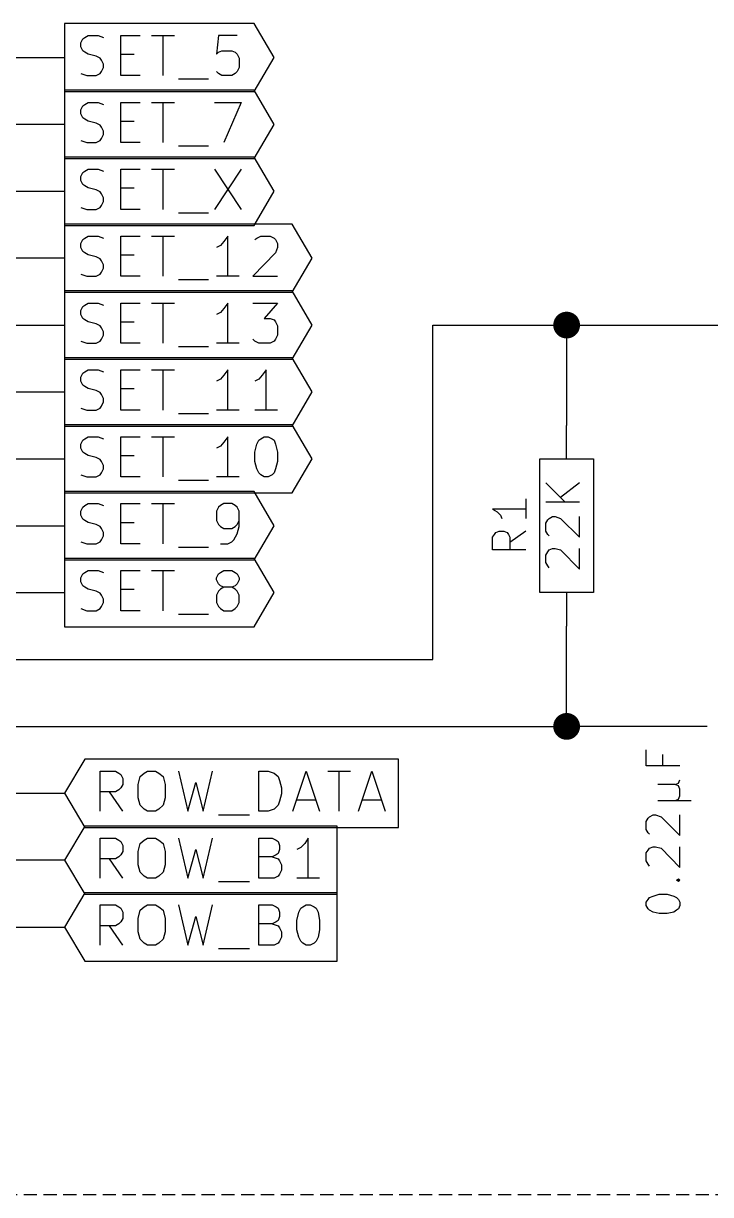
# Model space of a CAD drawing. Extents: x 18 to 282, y -194 to -20.
# Drawn here: x 220.69 to 246.76, y -93.98 to -49.5 of the extents above; entities that cross this region are included whole.
import ezdxf

# ---------------------------------------------------------------- set-up
doc = ezdxf.new("R2010")
doc.units = 0
doc.header["$MEASUREMENT"] = 0
doc.linetypes.add('DASHED', pattern=[0.75, 0.5, -0.25])
for name, color, linetype in [('BLUE3', 171, 'CONTINUOUS'), ('CYAN2', 4, 'CONTINUOUS'), ('GREEN2', 3, 'CONTINUOUS'), ('RED2', 1, 'CONTINUOUS')]:
    doc.layers.add(name, color=color, linetype=linetype)

msp = doc.modelspace()

# ---------------------------------------------------------------- linework, layer by layer
at = {"layer": 'BLUE3', "linetype": 'DASHED'}
msp.add_line((139.7, -93.98), (281.94, -93.98), dxfattribs=at)
at = {"layer": 'CYAN2', "linetype": 'CONTINUOUS'}
for p, q in [((240.513, -66.9544), (241.249, -67.691)), ((241.783, -66.9544), (241.071, -67.5132)), ((239.751, -67.564), (239.751, -68.3006)), ((239.751, -67.945), (238.481, -67.945)), ((238.481, -67.945), (238.658, -68.0466)), ((238.658, -68.0466), (238.785, -68.1736)), ((241.783, -67.691), (240.513, -67.691)), ((238.785, -68.1736), (238.836, -68.3006)), ((240.513, -68.4784), (240.589, -68.3514)), ((240.513, -68.7832), (240.513, -68.4784)), ((240.589, -68.3514), (240.64, -68.3006)), ((240.64, -68.3006), (240.767, -68.2244)), ((240.767, -68.2244), (240.868, -68.2244)), ((240.868, -68.2244), (241.071, -68.3006)), ((241.071, -68.3006), (241.783, -69.0118)), ((241.783, -69.0118), (241.783, -68.2244)), ((238.481, -69.0118), (238.557, -68.9102)), ((238.557, -68.9102), (238.608, -68.834)), ((238.608, -68.834), (238.735, -68.7832)), ((238.735, -68.7832), (238.912, -68.7832)), ((238.912, -68.7832), (239.039, -68.834)), ((239.039, -68.834), (239.09, -68.9102)), ((239.09, -68.9102), (239.141, -69.0118)), ((239.751, -68.7832), (239.141, -69.215)), ((240.589, -68.9102), (240.513, -68.7832)), ((240.64, -68.961), (240.589, -68.9102)), ((238.481, -69.4944), (238.481, -69.0118)), ((239.141, -69.0118), (239.141, -69.4944)), ((239.751, -69.4944), (238.481, -69.4944)), ((240.513, -69.6976), (240.589, -69.5706)), ((240.513, -69.977), (240.513, -69.6976)), ((240.589, -69.5706), (240.64, -69.4944)), ((240.64, -69.4944), (240.767, -69.4436)), ((240.767, -69.4436), (240.868, -69.4436)), ((240.868, -69.4436), (241.071, -69.4944)), ((241.071, -69.4944), (241.783, -70.231)), ((241.783, -70.231), (241.783, -69.4436)), ((240.589, -70.104), (240.513, -69.977)), ((240.64, -70.1802), (240.589, -70.104)), ((244.323, -77.6986), (244.323, -77.089)), ((244.932, -77.2668), (244.932, -77.6986)), ((245.593, -77.6986), (244.323, -77.6986)), ((245.542, -78.359), (245.593, -78.232)), ((245.415, -78.4098), (244.754, -78.4098)), ((245.415, -78.4098), (245.542, -78.359)), ((245.542, -78.4606), (245.415, -78.4098)), ((245.593, -78.5876), (245.542, -78.4606)), ((245.593, -78.8416), (245.593, -78.5876)), ((244.754, -79.0194), (246.024, -79.0194)), ((245.415, -79.0194), (245.542, -78.9686)), ((245.542, -78.9686), (245.593, -78.8416)), ((244.45, -79.629), (244.577, -79.5528)), ((244.577, -79.5528), (244.678, -79.5528)), ((244.678, -79.5528), (244.881, -79.629)), ((245.593, -80.3402), (245.593, -79.5528)), ((244.323, -79.8068), (244.399, -79.6798)), ((244.323, -80.1116), (244.323, -79.8068)), ((244.399, -79.6798), (244.45, -79.629)), ((244.881, -79.629), (245.593, -80.3402)), ((244.399, -80.2386), (244.323, -80.1116)), ((244.45, -80.2894), (244.399, -80.2386)), ((244.323, -81.0006), (244.399, -80.899)), ((244.399, -80.899), (244.45, -80.8228)), ((244.45, -80.8228), (244.577, -80.772)), ((244.577, -80.772), (244.678, -80.772)), ((244.678, -80.772), (244.881, -80.8228)), ((244.881, -80.8228), (245.593, -81.5594)), ((245.593, -81.5594), (245.593, -80.772)), ((244.323, -81.3054), (244.323, -81.0006)), ((244.399, -81.4324), (244.323, -81.3054)), ((244.45, -81.5086), (244.399, -81.4324)), ((245.466, -82.042), (245.542, -81.9912)), ((245.542, -82.0928), (245.466, -82.042)), ((245.466, -82.042), (245.593, -82.042)), ((245.542, -81.9912), (245.593, -82.042)), ((245.593, -82.042), (245.542, -82.0928)), ((244.399, -82.7786), (244.45, -82.7024)), ((244.45, -82.7024), (244.577, -82.6516)), ((244.577, -82.6516), (244.805, -82.5754)), ((244.805, -82.5754), (245.11, -82.5754)), ((245.11, -82.5754), (245.364, -82.6516)), ((245.364, -82.6516), (245.466, -82.7024)), ((245.466, -82.7024), (245.542, -82.7786)), ((244.323, -82.8802), (244.399, -82.7786)), ((244.323, -83.0072), (244.323, -82.8802)), ((244.399, -83.1342), (244.323, -83.0072)), ((244.45, -83.185), (244.399, -83.1342)), ((245.542, -83.1342), (245.466, -83.185)), ((245.542, -82.7786), (245.593, -82.8802)), ((245.593, -83.0072), (245.542, -83.1342)), ((245.593, -82.8802), (245.593, -83.0072)), ((244.577, -83.2612), (244.45, -83.185)), ((244.805, -83.312), (244.577, -83.2612)), ((245.11, -83.312), (244.805, -83.312)), ((245.364, -83.2612), (245.11, -83.312)), ((245.466, -83.185), (245.364, -83.2612))]:
    msp.add_line(p, q, dxfattribs=at)
at = {"layer": 'GREEN2', "linetype": 'CONTINUOUS'}
for p, q in [((210.82, -50.8), (222.25, -50.8)), ((222.25, -53.34), (210.82, -53.34)), ((210.82, -55.88), (222.25, -55.88)), ((222.25, -58.42), (210.82, -58.42)), ((210.82, -60.96), (222.25, -60.96)), ((236.22, -73.66), (236.22, -60.96)), ((236.22, -60.96), (241.3, -60.96)), ((241.3, -60.96), (241.3, -64.77)), ((241.3, -60.96), (256.54, -60.96)), ((210.82, -63.5), (222.25, -63.5)), ((210.82, -66.04), (222.25, -66.04)), ((210.82, -68.58), (222.25, -68.58)), ((210.82, -71.12), (222.25, -71.12)), ((241.3, -76.2), (241.3, -72.39)), ((210.82, -73.66), (236.22, -73.66)), ((210.82, -76.2), (241.3, -76.2)), ((243.84, -76.2), (241.3, -76.2)), ((210.82, -78.74), (222.25, -78.74)), ((222.25, -81.28), (210.82, -81.28)), ((210.82, -83.82), (222.25, -83.82))]:
    msp.add_line(p, q, dxfattribs=at)
at = {"layer": 'GREEN2', "const_width": 0.508}
for points in [[(241.046, -60.96, 1), (241.554, -60.96, 1)], [(241.046, -76.2, 1), (241.554, -76.2, 1)]]:
    msp.add_lwpolyline(points, format="xyb", close=True, dxfattribs=at)
at = {"layer": 'RED2', "linetype": 'CONTINUOUS'}
for p, q in [((229.438, -49.5046), (222.25, -49.5046)), ((222.25, -49.5046), (222.25, -50.8)), ((230.2, -50.8), (229.438, -49.5046)), ((222.86, -50.2412), (222.936, -50.0888)), ((222.86, -50.3936), (222.86, -50.2412)), ((222.936, -50.0888), (223.012, -50.038)), ((223.012, -50.038), (223.139, -49.9618)), ((223.139, -49.9618), (223.52, -49.9618)), ((223.52, -49.9618), (223.723, -50.038)), ((224.384, -51.4858), (224.384, -49.9618)), ((224.384, -49.9618), (225.12, -49.9618)), ((225.552, -49.9618), (226.416, -49.9618)), ((225.984, -51.4858), (225.984, -49.9618)), ((228.092, -49.9618), (228.016, -50.673)), ((228.803, -49.9618), (228.092, -49.9618)), ((222.936, -50.546), (222.86, -50.3936)), ((223.012, -50.5968), (222.936, -50.546)), ((223.139, -50.673), (223.012, -50.5968)), ((223.444, -50.7492), (223.139, -50.673)), ((224.384, -50.673), (224.892, -50.673)), ((228.016, -50.673), (228.092, -50.5968)), ((228.092, -50.5968), (228.219, -50.546)), ((228.219, -50.546), (228.6, -50.546)), ((228.6, -50.546), (228.727, -50.5968)), ((228.727, -50.5968), (228.803, -50.673)), ((228.803, -50.673), (228.879, -50.8254)), ((222.25, -50.8), (222.25, -52.0954)), ((223.596, -50.8254), (223.444, -50.7492)), ((223.647, -50.9016), (223.596, -50.8254)), ((223.723, -51.054), (223.647, -50.9016)), ((223.723, -51.181), (223.723, -51.054)), ((228.879, -50.8254), (228.879, -51.181)), ((229.438, -52.0954), (230.2, -50.8)), ((222.86, -51.4096), (223.088, -51.4858)), ((223.088, -51.4858), (223.444, -51.4858)), ((223.444, -51.4858), (223.596, -51.4096)), ((223.596, -51.4096), (223.647, -51.3334)), ((223.647, -51.3334), (223.723, -51.181)), ((225.12, -51.4858), (224.384, -51.4858)), ((228.092, -51.4096), (228.016, -51.3334)), ((228.219, -51.4858), (228.092, -51.4096)), ((228.6, -51.4858), (228.219, -51.4858)), ((228.727, -51.4096), (228.6, -51.4858)), ((228.803, -51.3334), (228.727, -51.4096)), ((228.879, -51.181), (228.803, -51.3334)), ((226.568, -51.6128), (227.711, -51.6128)), ((229.438, -52.0446), (222.25, -52.0446)), ((222.25, -52.0446), (222.25, -53.34)), ((222.25, -52.0954), (229.438, -52.0954)), ((230.2, -53.34), (229.438, -52.0446)), ((222.86, -52.7812), (222.936, -52.6288)), ((222.86, -52.9336), (222.86, -52.7812)), ((222.936, -52.6288), (223.012, -52.578)), ((223.012, -52.578), (223.139, -52.5018)), ((223.139, -52.5018), (223.52, -52.5018)), ((223.52, -52.5018), (223.723, -52.578)), ((224.384, -54.0258), (224.384, -52.5018)), ((224.384, -52.5018), (225.12, -52.5018)), ((225.552, -52.5018), (226.416, -52.5018)), ((225.984, -54.0258), (225.984, -52.5018)), ((227.94, -52.5018), (228.956, -52.5018)), ((228.956, -52.5018), (228.295, -54.0258)), ((222.25, -53.34), (222.25, -54.6354)), ((222.936, -53.086), (222.86, -52.9336)), ((223.012, -53.1368), (222.936, -53.086)), ((223.139, -53.213), (223.012, -53.1368)), ((223.444, -53.2892), (223.139, -53.213)), ((223.596, -53.3654), (223.444, -53.2892)), ((223.647, -53.4416), (223.596, -53.3654)), ((224.384, -53.213), (224.892, -53.213)), ((229.438, -54.6354), (230.2, -53.34)), ((223.723, -53.594), (223.647, -53.4416)), ((223.647, -53.8734), (223.723, -53.721)), ((223.723, -53.721), (223.723, -53.594)), ((222.86, -53.9496), (223.088, -54.0258)), ((223.088, -54.0258), (223.444, -54.0258)), ((223.444, -54.0258), (223.596, -53.9496)), ((223.596, -53.9496), (223.647, -53.8734)), ((225.12, -54.0258), (224.384, -54.0258)), ((226.568, -54.1528), (227.711, -54.1528)), ((229.438, -54.5846), (222.25, -54.5846)), ((222.25, -54.5846), (222.25, -55.88)), ((222.25, -54.6354), (229.438, -54.6354)), ((230.2, -55.88), (229.438, -54.5846)), ((222.936, -55.1688), (223.012, -55.118)), ((223.012, -55.118), (223.139, -55.0418)), ((223.139, -55.0418), (223.52, -55.0418)), ((223.52, -55.0418), (223.723, -55.118)), ((224.384, -56.5658), (224.384, -55.0418)), ((224.384, -55.0418), (225.12, -55.0418)), ((225.552, -55.0418), (226.416, -55.0418)), ((225.984, -56.5658), (225.984, -55.0418)), ((227.94, -55.0418), (228.956, -56.5658)), ((228.956, -55.0418), (227.94, -56.5658)), ((222.86, -55.3212), (222.936, -55.1688)), ((222.86, -55.4736), (222.86, -55.3212)), ((222.936, -55.626), (222.86, -55.4736)), ((222.25, -55.88), (222.25, -57.1754)), ((223.012, -55.6768), (222.936, -55.626)), ((223.139, -55.753), (223.012, -55.6768)), ((223.444, -55.8292), (223.139, -55.753)), ((223.596, -55.9054), (223.444, -55.8292)), ((223.647, -55.9816), (223.596, -55.9054)), ((223.723, -56.134), (223.647, -55.9816)), ((224.384, -55.753), (224.892, -55.753)), ((229.438, -57.1754), (230.2, -55.88)), ((223.596, -56.4896), (223.647, -56.4134)), ((223.647, -56.4134), (223.723, -56.261)), ((223.723, -56.261), (223.723, -56.134)), ((222.86, -56.4896), (223.088, -56.5658)), ((223.088, -56.5658), (223.444, -56.5658)), ((223.444, -56.5658), (223.596, -56.4896)), ((225.12, -56.5658), (224.384, -56.5658)), ((226.568, -56.6928), (227.711, -56.6928)), ((230.886, -57.1246), (222.25, -57.1246)), ((222.25, -57.1246), (222.25, -58.42)), ((222.25, -57.1754), (229.438, -57.1754)), ((231.648, -58.42), (230.886, -57.1246)), ((222.86, -57.8612), (222.936, -57.7088)), ((222.936, -57.7088), (223.012, -57.658)), ((223.012, -57.658), (223.139, -57.5818)), ((223.139, -57.5818), (223.52, -57.5818)), ((223.52, -57.5818), (223.723, -57.658)), ((224.384, -59.1058), (224.384, -57.5818)), ((224.384, -57.5818), (225.12, -57.5818)), ((225.552, -57.5818), (226.416, -57.5818)), ((225.984, -59.1058), (225.984, -57.5818)), ((228.295, -57.785), (228.168, -57.9374)), ((228.448, -57.5818), (228.295, -57.785)), ((228.448, -59.1058), (228.448, -57.5818)), ((229.464, -57.7088), (229.54, -57.658)), ((229.54, -57.658), (229.692, -57.5818)), ((229.692, -57.5818), (230.048, -57.5818)), ((230.048, -57.5818), (230.2, -57.658)), ((230.2, -57.658), (230.251, -57.7088)), ((230.251, -57.7088), (230.327, -57.8612)), ((222.86, -58.0136), (222.86, -57.8612)), ((222.936, -58.166), (222.86, -58.0136)), ((223.012, -58.2168), (222.936, -58.166)), ((223.139, -58.293), (223.012, -58.2168)), ((228.168, -57.9374), (228.016, -58.0136)), ((230.251, -58.2168), (229.387, -59.1058)), ((230.327, -58.0136), (230.251, -58.2168)), ((230.327, -57.8612), (230.327, -58.0136)), ((222.25, -58.42), (222.25, -59.7154)), ((223.444, -58.3692), (223.139, -58.293)), ((223.596, -58.4454), (223.444, -58.3692)), ((223.647, -58.5216), (223.596, -58.4454)), ((223.723, -58.674), (223.647, -58.5216)), ((223.723, -58.801), (223.723, -58.674)), ((224.384, -58.293), (224.892, -58.293)), ((230.886, -59.7154), (231.648, -58.42)), ((222.86, -59.0296), (223.088, -59.1058)), ((223.088, -59.1058), (223.444, -59.1058)), ((223.444, -59.1058), (223.596, -59.0296)), ((223.596, -59.0296), (223.647, -58.9534)), ((223.647, -58.9534), (223.723, -58.801)), ((225.12, -59.1058), (224.384, -59.1058)), ((228.879, -59.1058), (228.016, -59.1058)), ((229.387, -59.1058), (230.327, -59.1058)), ((226.568, -59.2328), (227.711, -59.2328)), ((230.886, -59.6646), (222.25, -59.6646)), ((222.25, -59.6646), (222.25, -60.96)), ((222.25, -59.7154), (230.886, -59.7154)), ((231.648, -60.96), (230.886, -59.6646)), ((222.86, -60.4012), (222.936, -60.2488)), ((222.86, -60.5536), (222.86, -60.4012)), ((222.936, -60.2488), (223.012, -60.198)), ((223.012, -60.198), (223.139, -60.1218)), ((223.139, -60.1218), (223.52, -60.1218)), ((223.52, -60.1218), (223.723, -60.198)), ((224.384, -61.6458), (224.384, -60.1218)), ((224.384, -60.1218), (225.12, -60.1218)), ((225.552, -60.1218), (226.416, -60.1218)), ((225.984, -61.6458), (225.984, -60.1218)), ((228.168, -60.4774), (228.016, -60.5536)), ((228.295, -60.325), (228.168, -60.4774)), ((228.448, -60.1218), (228.295, -60.325)), ((228.448, -61.6458), (228.448, -60.1218)), ((229.387, -60.1218), (230.327, -60.1218)), ((230.327, -60.1218), (229.819, -60.706)), ((222.936, -60.706), (222.86, -60.5536)), ((223.012, -60.7568), (222.936, -60.706)), ((223.139, -60.833), (223.012, -60.7568)), ((223.444, -60.9092), (223.139, -60.833)), ((223.596, -60.9854), (223.444, -60.9092)), ((224.384, -60.833), (224.892, -60.833)), ((229.819, -60.706), (230.048, -60.706)), ((230.048, -60.706), (230.2, -60.7568)), ((230.2, -60.7568), (230.251, -60.833)), ((230.251, -60.833), (230.327, -60.9854)), ((222.25, -60.96), (222.25, -62.2554)), ((223.647, -61.0616), (223.596, -60.9854)), ((223.723, -61.214), (223.647, -61.0616)), ((223.647, -61.4934), (223.723, -61.341)), ((223.723, -61.341), (223.723, -61.214)), ((230.327, -61.341), (230.251, -61.4934)), ((230.327, -60.9854), (230.327, -61.341)), ((230.886, -62.2554), (231.648, -60.96)), ((222.86, -61.5696), (223.088, -61.6458)), ((223.088, -61.6458), (223.444, -61.6458)), ((223.444, -61.6458), (223.596, -61.5696)), ((223.596, -61.5696), (223.647, -61.4934)), ((225.12, -61.6458), (224.384, -61.6458)), ((226.568, -61.7728), (227.711, -61.7728)), ((228.879, -61.6458), (228.016, -61.6458)), ((229.464, -61.5696), (229.387, -61.4934)), ((229.616, -61.6458), (229.464, -61.5696)), ((230.048, -61.6458), (229.616, -61.6458)), ((230.2, -61.5696), (230.048, -61.6458)), ((230.251, -61.4934), (230.2, -61.5696)), ((230.886, -62.2046), (222.25, -62.2046)), ((222.25, -62.2046), (222.25, -63.5)), ((222.25, -62.2554), (230.886, -62.2554)), ((231.648, -63.5), (230.886, -62.2046)), ((223.012, -62.738), (223.139, -62.6618)), ((223.139, -62.6618), (223.52, -62.6618)), ((223.52, -62.6618), (223.723, -62.738)), ((224.384, -64.1858), (224.384, -62.6618)), ((224.384, -62.6618), (225.12, -62.6618)), ((225.552, -62.6618), (226.416, -62.6618)), ((225.984, -64.1858), (225.984, -62.6618)), ((228.448, -62.6618), (228.295, -62.865)), ((228.448, -64.1858), (228.448, -62.6618)), ((229.895, -62.6618), (229.743, -62.865)), ((229.895, -64.1858), (229.895, -62.6618)), ((222.86, -62.9412), (222.936, -62.7888)), ((222.86, -63.0936), (222.86, -62.9412)), ((222.936, -63.246), (222.86, -63.0936)), ((222.936, -62.7888), (223.012, -62.738)), ((228.168, -63.0174), (228.016, -63.0936)), ((228.295, -62.865), (228.168, -63.0174)), ((229.616, -63.0174), (229.464, -63.0936)), ((229.743, -62.865), (229.616, -63.0174)), ((222.25, -63.5), (222.25, -64.7954)), ((223.012, -63.2968), (222.936, -63.246)), ((223.139, -63.373), (223.012, -63.2968)), ((223.444, -63.4492), (223.139, -63.373)), ((223.596, -63.5254), (223.444, -63.4492)), ((223.647, -63.6016), (223.596, -63.5254)), ((224.384, -63.373), (224.892, -63.373)), ((230.886, -64.7954), (231.648, -63.5)), ((223.596, -64.1096), (223.647, -64.0334)), ((223.723, -63.754), (223.647, -63.6016)), ((223.647, -64.0334), (223.723, -63.881)), ((223.723, -63.881), (223.723, -63.754)), ((222.86, -64.1096), (223.088, -64.1858)), ((223.088, -64.1858), (223.444, -64.1858)), ((223.444, -64.1858), (223.596, -64.1096)), ((225.12, -64.1858), (224.384, -64.1858)), ((226.568, -64.3128), (227.711, -64.3128)), ((228.879, -64.1858), (228.016, -64.1858)), ((230.327, -64.1858), (229.464, -64.1858)), ((230.886, -64.7446), (222.25, -64.7446)), ((222.25, -64.7446), (222.25, -66.04)), ((222.25, -64.7954), (230.886, -64.7954)), ((231.648, -66.04), (230.886, -64.7446)), ((241.3, -66.04), (241.3, -64.77)), ((222.86, -65.4812), (222.936, -65.3288)), ((222.936, -65.3288), (223.012, -65.278)), ((223.012, -65.278), (223.139, -65.2018)), ((223.139, -65.2018), (223.52, -65.2018)), ((223.52, -65.2018), (223.723, -65.278)), ((224.384, -66.7258), (224.384, -65.2018)), ((224.384, -65.2018), (225.12, -65.2018)), ((225.552, -65.2018), (226.416, -65.2018)), ((225.984, -66.7258), (225.984, -65.2018)), ((228.448, -65.2018), (228.295, -65.405)), ((228.448, -66.7258), (228.448, -65.2018)), ((229.54, -65.4812), (229.616, -65.3288)), ((229.616, -65.3288), (229.692, -65.278)), ((229.692, -65.278), (229.819, -65.2018)), ((229.819, -65.2018), (229.972, -65.2018)), ((229.972, -65.2018), (230.124, -65.278)), ((230.124, -65.278), (230.2, -65.3288)), ((230.2, -65.3288), (230.251, -65.4812)), ((222.86, -65.6336), (222.86, -65.4812)), ((222.936, -65.786), (222.86, -65.6336)), ((223.012, -65.8368), (222.936, -65.786)), ((228.168, -65.5574), (228.016, -65.6336)), ((228.295, -65.405), (228.168, -65.5574)), ((229.464, -65.786), (229.54, -65.4812)), ((229.464, -66.1416), (229.464, -65.786)), ((230.251, -65.4812), (230.327, -65.786)), ((230.327, -65.786), (230.327, -66.1416)), ((222.25, -66.04), (222.25, -67.3354)), ((223.139, -65.913), (223.012, -65.8368)), ((223.444, -65.9892), (223.139, -65.913)), ((223.596, -66.0654), (223.444, -65.9892)), ((223.647, -66.1416), (223.596, -66.0654)), ((223.723, -66.294), (223.647, -66.1416)), ((224.384, -65.913), (224.892, -65.913)), ((229.54, -66.421), (229.464, -66.1416)), ((230.327, -66.1416), (230.251, -66.421)), ((230.886, -67.3354), (231.648, -66.04)), ((240.284, -71.12), (240.284, -66.04)), ((240.284, -66.04), (242.316, -66.04)), ((242.316, -66.04), (242.316, -71.12)), ((222.86, -66.6496), (223.088, -66.7258)), ((223.444, -66.7258), (223.596, -66.6496)), ((223.596, -66.6496), (223.647, -66.5734)), ((223.647, -66.5734), (223.723, -66.421)), ((223.723, -66.421), (223.723, -66.294)), ((229.616, -66.5734), (229.54, -66.421)), ((229.692, -66.6496), (229.616, -66.5734)), ((229.819, -66.7258), (229.692, -66.6496)), ((230.124, -66.6496), (229.972, -66.7258)), ((230.2, -66.5734), (230.124, -66.6496)), ((230.251, -66.421), (230.2, -66.5734)), ((223.088, -66.7258), (223.444, -66.7258)), ((225.12, -66.7258), (224.384, -66.7258)), ((226.568, -66.8528), (227.711, -66.8528)), ((228.879, -66.7258), (228.016, -66.7258)), ((229.972, -66.7258), (229.819, -66.7258)), ((229.438, -67.2846), (222.25, -67.2846)), ((222.25, -67.2846), (222.25, -68.58)), ((222.25, -67.3354), (230.886, -67.3354)), ((230.2, -68.58), (229.438, -67.2846)), ((222.86, -68.0212), (222.936, -67.8688)), ((222.86, -68.1736), (222.86, -68.0212)), ((222.936, -67.8688), (223.012, -67.818)), ((223.012, -67.818), (223.139, -67.7418)), ((223.139, -67.7418), (223.52, -67.7418)), ((223.52, -67.7418), (223.723, -67.818)), ((224.384, -69.2658), (224.384, -67.7418)), ((224.384, -67.7418), (225.12, -67.7418)), ((225.552, -67.7418), (226.416, -67.7418)), ((225.984, -69.2658), (225.984, -67.7418)), ((228.092, -67.8688), (228.016, -68.0212)), ((228.016, -68.0212), (228.016, -68.3768)), ((228.168, -67.818), (228.092, -67.8688)), ((228.295, -67.7418), (228.168, -67.818)), ((228.6, -67.7418), (228.295, -67.7418)), ((228.727, -67.818), (228.6, -67.7418)), ((228.803, -67.8688), (228.727, -67.818)), ((228.879, -68.0212), (228.803, -67.8688)), ((228.879, -68.6054), (228.879, -68.0212)), ((222.936, -68.326), (222.86, -68.1736)), ((223.012, -68.3768), (222.936, -68.326)), ((223.139, -68.453), (223.012, -68.3768)), ((223.444, -68.5292), (223.139, -68.453)), ((224.384, -68.453), (224.892, -68.453)), ((228.016, -68.3768), (228.092, -68.5292)), ((228.803, -68.5292), (228.879, -68.3768)), ((222.25, -68.58), (222.25, -69.8754)), ((223.596, -68.6054), (223.444, -68.5292)), ((223.647, -68.6816), (223.596, -68.6054)), ((223.723, -68.834), (223.647, -68.6816)), ((223.723, -68.961), (223.723, -68.834)), ((228.092, -68.5292), (228.168, -68.6054)), ((228.168, -68.6054), (228.295, -68.6816)), ((228.295, -68.6816), (228.6, -68.6816)), ((228.6, -68.6816), (228.727, -68.6054)), ((228.676, -69.1134), (228.803, -68.8848)), ((228.727, -68.6054), (228.803, -68.5292)), ((228.803, -68.8848), (228.879, -68.6054)), ((229.438, -69.8754), (230.2, -68.58)), ((222.86, -69.1896), (223.088, -69.2658)), ((223.088, -69.2658), (223.444, -69.2658)), ((223.444, -69.2658), (223.596, -69.1896)), ((223.596, -69.1896), (223.647, -69.1134)), ((223.647, -69.1134), (223.723, -68.961)), ((225.12, -69.2658), (224.384, -69.2658)), ((228.168, -69.2658), (228.448, -69.2658)), ((228.448, -69.2658), (228.6, -69.1896)), ((228.6, -69.1896), (228.676, -69.1134)), ((229.438, -69.8246), (222.25, -69.8246)), ((222.25, -69.8246), (222.25, -71.12)), ((226.568, -69.3928), (227.711, -69.3928)), ((230.2, -71.12), (229.438, -69.8246)), ((222.25, -69.8754), (229.438, -69.8754)), ((222.86, -70.5612), (222.936, -70.4088)), ((222.86, -70.7136), (222.86, -70.5612)), ((222.936, -70.866), (222.86, -70.7136)), ((222.936, -70.4088), (223.012, -70.358)), ((223.012, -70.358), (223.139, -70.2818)), ((223.139, -70.2818), (223.52, -70.2818)), ((223.52, -70.2818), (223.723, -70.358)), ((224.384, -71.8058), (224.384, -70.2818)), ((224.384, -70.2818), (225.12, -70.2818)), ((225.552, -70.2818), (226.416, -70.2818)), ((225.984, -71.8058), (225.984, -70.2818)), ((228.016, -70.5612), (228.092, -70.4088)), ((228.016, -70.6374), (228.016, -70.5612)), ((228.092, -70.7898), (228.016, -70.6374)), ((228.092, -70.4088), (228.168, -70.358)), ((228.168, -70.358), (228.295, -70.2818)), ((228.295, -70.2818), (228.6, -70.2818)), ((228.6, -70.2818), (228.727, -70.358)), ((228.727, -70.358), (228.803, -70.4088)), ((228.803, -70.4088), (228.879, -70.5612)), ((228.879, -70.6374), (228.803, -70.7898)), ((228.879, -70.5612), (228.879, -70.6374)), ((222.25, -71.12), (222.25, -72.4154)), ((223.012, -70.9168), (222.936, -70.866)), ((223.139, -70.993), (223.012, -70.9168)), ((223.444, -71.0692), (223.139, -70.993)), ((223.596, -71.1454), (223.444, -71.0692)), ((223.647, -71.2216), (223.596, -71.1454)), ((224.384, -70.993), (224.892, -70.993)), ((228.092, -71.0692), (228.016, -71.2216)), ((228.168, -70.866), (228.092, -70.7898)), ((228.168, -70.993), (228.092, -71.0692)), ((228.295, -70.9168), (228.168, -70.866)), ((228.295, -70.9168), (228.168, -70.993)), ((228.6, -70.9168), (228.295, -70.9168)), ((228.727, -70.866), (228.6, -70.9168)), ((228.727, -70.993), (228.6, -70.9168)), ((228.803, -70.7898), (228.727, -70.866)), ((228.803, -71.0692), (228.727, -70.993)), ((228.879, -71.2216), (228.803, -71.0692)), ((229.438, -72.4154), (230.2, -71.12)), ((242.316, -71.12), (240.284, -71.12)), ((241.3, -71.12), (241.3, -72.39)), ((223.723, -71.374), (223.647, -71.2216)), ((223.647, -71.6534), (223.723, -71.501)), ((223.723, -71.501), (223.723, -71.374)), ((228.016, -71.2216), (228.016, -71.501)), ((228.016, -71.501), (228.092, -71.6534)), ((228.803, -71.6534), (228.879, -71.501)), ((228.879, -71.501), (228.879, -71.2216)), ((222.86, -71.7296), (223.088, -71.8058)), ((223.088, -71.8058), (223.444, -71.8058)), ((223.444, -71.8058), (223.596, -71.7296)), ((223.596, -71.7296), (223.647, -71.6534)), ((225.12, -71.8058), (224.384, -71.8058)), ((226.568, -71.9328), (227.711, -71.9328)), ((228.092, -71.6534), (228.168, -71.7296)), ((228.168, -71.7296), (228.295, -71.8058)), ((228.295, -71.8058), (228.6, -71.8058)), ((228.6, -71.8058), (228.727, -71.7296)), ((228.727, -71.7296), (228.803, -71.6534)), ((222.25, -72.4154), (229.438, -72.4154)), ((246.634, -76.2), (243.84, -76.2)), ((223.012, -77.4446), (222.25, -78.74)), ((234.925, -77.4446), (223.012, -77.4446)), ((234.925, -78.74), (234.925, -77.4446)), ((223.596, -79.4258), (223.596, -77.9018)), ((223.596, -77.9018), (224.18, -77.9018)), ((224.18, -77.9018), (224.307, -77.978)), ((224.307, -77.978), (224.384, -78.0288)), ((224.384, -78.0288), (224.46, -78.1812)), ((224.46, -78.1812), (224.46, -78.4098)), ((225.044, -78.4098), (225.12, -78.105)), ((225.12, -78.105), (225.273, -77.978)), ((225.273, -77.978), (225.4, -77.9018)), ((225.4, -77.9018), (225.704, -77.9018)), ((225.704, -77.9018), (225.831, -77.978)), ((225.831, -77.978), (225.984, -78.105)), ((225.984, -78.105), (226.06, -78.4098)), ((226.568, -77.9018), (226.924, -79.4258)), ((227.508, -79.4258), (227.863, -77.9018)), ((229.616, -79.4258), (229.616, -77.9018)), ((229.616, -77.9018), (229.972, -77.9018)), ((229.972, -77.9018), (230.2, -77.978)), ((230.2, -77.978), (230.353, -78.105)), ((230.353, -78.105), (230.403, -78.2574)), ((230.403, -78.2574), (230.48, -78.5368)), ((230.911, -79.4258), (231.419, -77.9018)), ((231.419, -77.9018), (231.927, -79.4258)), ((232.232, -77.9018), (233.096, -77.9018)), ((232.664, -79.4258), (232.664, -77.9018)), ((233.401, -79.4258), (233.909, -77.9018)), ((233.909, -77.9018), (234.417, -79.4258)), ((224.18, -78.6892), (223.596, -78.6892)), ((224.46, -79.4258), (223.952, -78.6892)), ((224.307, -78.613), (224.18, -78.6892)), ((224.384, -78.5368), (224.307, -78.613)), ((224.46, -78.4098), (224.384, -78.5368)), ((225.044, -78.9178), (225.044, -78.4098)), ((226.06, -78.4098), (226.06, -78.9178)), ((226.924, -79.4258), (227.228, -78.3336)), ((227.228, -78.3336), (227.508, -79.4258)), ((230.48, -78.5368), (230.48, -78.7654)), ((222.25, -78.74), (223.012, -80.0354)), ((225.12, -79.1972), (225.044, -78.9178)), ((226.06, -78.9178), (225.984, -79.1972)), ((230.403, -79.0448), (230.353, -79.1972)), ((230.48, -78.7654), (230.403, -79.0448)), ((231.064, -78.994), (231.8, -78.994)), ((233.528, -78.994), (234.264, -78.994)), ((234.925, -80.0354), (234.925, -78.74)), ((225.273, -79.3496), (225.12, -79.1972)), ((225.4, -79.4258), (225.273, -79.3496)), ((225.704, -79.4258), (225.4, -79.4258)), ((225.831, -79.3496), (225.704, -79.4258)), ((225.984, -79.1972), (225.831, -79.3496)), ((228.092, -79.5528), (229.26, -79.5528)), ((229.972, -79.4258), (229.616, -79.4258)), ((230.2, -79.3496), (229.972, -79.4258)), ((230.353, -79.1972), (230.2, -79.3496)), ((223.012, -79.9846), (222.25, -81.28)), ((232.588, -79.9846), (223.012, -79.9846)), ((223.012, -80.0354), (234.925, -80.0354)), ((232.588, -81.28), (232.588, -79.9846)), ((223.596, -81.9658), (223.596, -80.4418)), ((223.596, -80.4418), (224.18, -80.4418)), ((224.18, -80.4418), (224.307, -80.518)), ((225.273, -80.518), (225.4, -80.4418)), ((225.4, -80.4418), (225.704, -80.4418)), ((225.704, -80.4418), (225.831, -80.518)), ((226.568, -80.4418), (226.924, -81.9658)), ((227.508, -81.9658), (227.863, -80.4418)), ((229.616, -81.9658), (229.616, -80.4418)), ((229.616, -80.4418), (230.124, -80.4418)), ((230.124, -80.4418), (230.276, -80.518)), ((231.496, -80.4418), (231.369, -80.645)), ((231.496, -81.9658), (231.496, -80.4418)), ((224.307, -80.518), (224.384, -80.5688)), ((224.384, -80.5688), (224.46, -80.7212)), ((224.46, -80.7212), (224.46, -80.9498)), ((225.044, -80.9498), (225.12, -80.645)), ((225.12, -80.645), (225.273, -80.518)), ((225.831, -80.518), (225.984, -80.645)), ((225.984, -80.645), (226.06, -80.9498)), ((226.924, -81.9658), (227.228, -80.8736)), ((227.228, -80.8736), (227.508, -81.9658)), ((230.276, -80.518), (230.353, -80.5688)), ((230.353, -80.5688), (230.403, -80.7212)), ((230.403, -80.8736), (230.353, -81.026)), ((230.403, -80.7212), (230.403, -80.8736)), ((231.216, -80.7974), (231.064, -80.8736)), ((231.369, -80.645), (231.216, -80.7974)), ((222.25, -81.28), (223.012, -82.5754)), ((224.18, -81.2292), (223.596, -81.2292)), ((224.46, -81.9658), (223.952, -81.2292)), ((224.307, -81.153), (224.18, -81.2292)), ((224.384, -81.0768), (224.307, -81.153)), ((224.46, -80.9498), (224.384, -81.0768)), ((225.044, -81.4578), (225.044, -80.9498)), ((226.06, -80.9498), (226.06, -81.4578)), ((230.124, -81.153), (229.616, -81.153)), ((230.276, -81.0768), (230.124, -81.153)), ((230.124, -81.153), (230.353, -81.2292)), ((230.353, -81.026), (230.276, -81.0768)), ((230.353, -81.2292), (230.403, -81.3054)), ((230.403, -81.3054), (230.48, -81.4578)), ((232.588, -82.5754), (232.588, -81.28)), ((225.12, -81.7372), (225.044, -81.4578)), ((225.273, -81.8896), (225.12, -81.7372)), ((225.984, -81.7372), (225.831, -81.8896)), ((226.06, -81.4578), (225.984, -81.7372)), ((230.403, -81.8134), (230.353, -81.8896)), ((230.48, -81.661), (230.403, -81.8134)), ((230.48, -81.4578), (230.48, -81.661)), ((225.4, -81.9658), (225.273, -81.8896)), ((225.704, -81.9658), (225.4, -81.9658)), ((225.831, -81.8896), (225.704, -81.9658)), ((228.092, -82.0928), (229.26, -82.0928)), ((230.2, -81.9658), (229.616, -81.9658)), ((230.353, -81.8896), (230.2, -81.9658)), ((231.927, -81.9658), (231.064, -81.9658)), ((223.012, -82.5246), (222.25, -83.82)), ((232.588, -82.5246), (223.012, -82.5246)), ((223.012, -82.5754), (232.588, -82.5754)), ((232.588, -83.82), (232.588, -82.5246)), ((223.596, -84.5058), (223.596, -82.9818)), ((223.596, -82.9818), (224.18, -82.9818)), ((224.18, -82.9818), (224.307, -83.058)), ((224.307, -83.058), (224.384, -83.1088)), ((224.384, -83.1088), (224.46, -83.2612)), ((225.12, -83.185), (225.273, -83.058)), ((225.273, -83.058), (225.4, -82.9818)), ((225.4, -82.9818), (225.704, -82.9818)), ((225.704, -82.9818), (225.831, -83.058)), ((225.831, -83.058), (225.984, -83.185)), ((226.568, -82.9818), (226.924, -84.5058)), ((227.508, -84.5058), (227.863, -82.9818)), ((229.616, -84.5058), (229.616, -82.9818)), ((229.616, -82.9818), (230.124, -82.9818)), ((230.124, -82.9818), (230.276, -83.058)), ((230.276, -83.058), (230.353, -83.1088)), ((230.353, -83.1088), (230.403, -83.2612)), ((231.14, -83.2612), (231.216, -83.1088)), ((231.216, -83.1088), (231.292, -83.058)), ((231.292, -83.058), (231.419, -82.9818)), ((231.419, -82.9818), (231.572, -82.9818)), ((231.572, -82.9818), (231.724, -83.058)), ((231.724, -83.058), (231.8, -83.1088)), ((231.8, -83.1088), (231.877, -83.2612)), ((224.46, -83.4898), (224.384, -83.6168)), ((224.46, -83.2612), (224.46, -83.4898)), ((225.044, -83.4898), (225.12, -83.185)), ((225.044, -83.9978), (225.044, -83.4898)), ((225.984, -83.185), (226.06, -83.4898)), ((226.06, -83.4898), (226.06, -83.9978)), ((226.924, -84.5058), (227.228, -83.4136)), ((227.228, -83.4136), (227.508, -84.5058)), ((230.353, -83.566), (230.276, -83.6168)), ((230.403, -83.4136), (230.353, -83.566)), ((230.403, -83.2612), (230.403, -83.4136)), ((231.064, -83.566), (231.14, -83.2612)), ((231.064, -83.9216), (231.064, -83.566)), ((231.877, -83.2612), (231.927, -83.566)), ((231.927, -83.566), (231.927, -83.9216)), ((222.25, -83.82), (223.012, -85.1154)), ((224.18, -83.7692), (223.596, -83.7692)), ((224.46, -84.5058), (223.952, -83.7692)), ((224.307, -83.693), (224.18, -83.7692)), ((224.384, -83.6168), (224.307, -83.693)), ((225.12, -84.2772), (225.044, -83.9978)), ((226.06, -83.9978), (225.984, -84.2772)), ((230.124, -83.693), (229.616, -83.693)), ((230.276, -83.6168), (230.124, -83.693)), ((230.124, -83.693), (230.353, -83.7692)), ((230.353, -83.7692), (230.403, -83.8454)), ((230.403, -83.8454), (230.48, -83.9978)), ((230.48, -83.9978), (230.48, -84.201)), ((231.14, -84.201), (231.064, -83.9216)), ((231.927, -83.9216), (231.877, -84.201)), ((232.588, -85.1154), (232.588, -83.82)), ((225.273, -84.4296), (225.12, -84.2772)), ((225.4, -84.5058), (225.273, -84.4296)), ((225.831, -84.4296), (225.704, -84.5058)), ((225.984, -84.2772), (225.831, -84.4296)), ((230.353, -84.4296), (230.2, -84.5058)), ((230.403, -84.3534), (230.353, -84.4296)), ((230.48, -84.201), (230.403, -84.3534)), ((231.216, -84.3534), (231.14, -84.201)), ((231.292, -84.4296), (231.216, -84.3534)), ((231.419, -84.5058), (231.292, -84.4296)), ((231.724, -84.4296), (231.572, -84.5058)), ((231.8, -84.3534), (231.724, -84.4296)), ((231.877, -84.201), (231.8, -84.3534)), ((225.704, -84.5058), (225.4, -84.5058)), ((228.092, -84.6328), (229.26, -84.6328)), ((230.2, -84.5058), (229.616, -84.5058)), ((231.572, -84.5058), (231.419, -84.5058)), ((223.012, -85.1154), (232.588, -85.1154))]:
    msp.add_line(p, q, dxfattribs=at)

doc.saveas('drawing.dxf')
